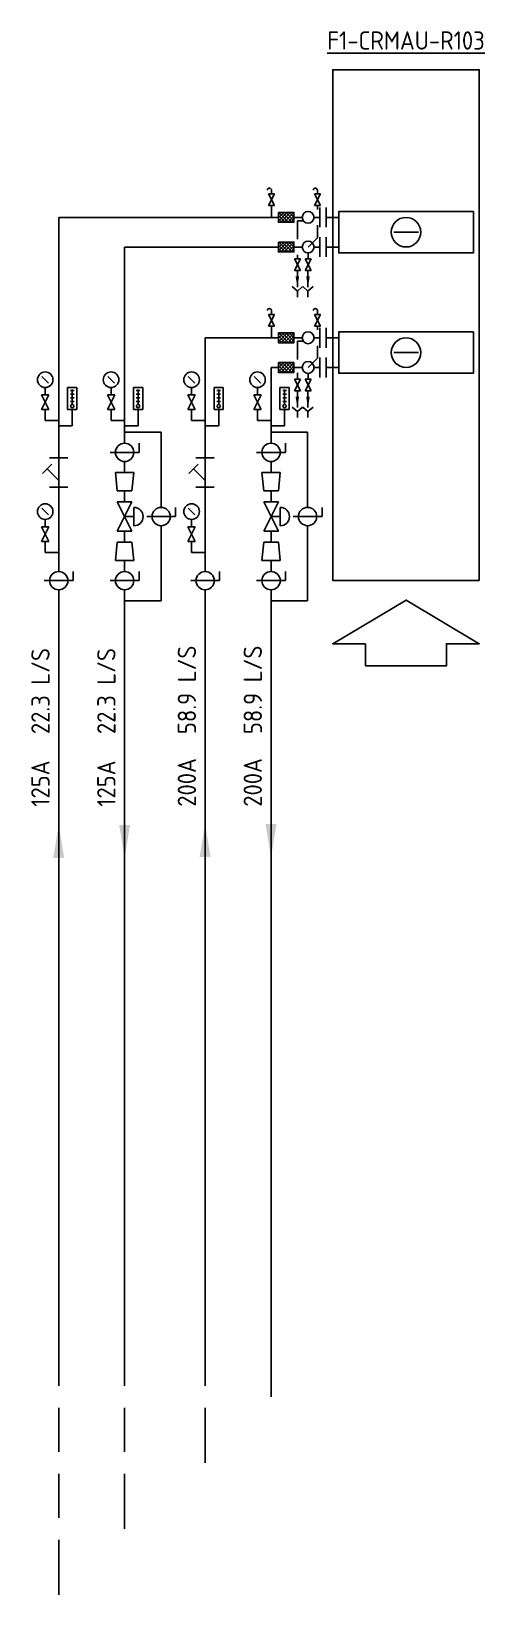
# Model space of a CAD drawing. Extents: x 41012 to 42076, y 83851 to 85507.
# Drawn here: x 41012.5 to 41074.4, y 85161.4 to 85374.8 of the extents above; entities that cross this region are included whole.
import ezdxf
from ezdxf.enums import TextEntityAlignment as Align

# ---------------------------------------------------------------- set-up
doc = ezdxf.new("R2010")
doc.units = 0
doc.header["$LTSCALE"] = 10
for name, color, linetype in [('DETL-TXT', 4, 'Continuous'), ('M-EQ-MAU', 22, 'Continuous'), ('M-EQPM-TXT', 4, 'Continuous'), ('M-PIPE-CHWR13', 94, 'Continuous'), ('M-PIPE-CHWR20', 110, 'Continuous'), ('M-PIPE-CHWS12', 130, 'Continuous'), ('M-PIPE-CHWS5', 160, 'Continuous'), ('M-PIPE-FITTING', 2, 'Continuous')]:
    doc.layers.add(name, color=color, linetype=linetype)
doc.styles.add('AA-TXT', font='isocp.shx', dxfattribs={"bigfont": 'chineset.shx'})

# ---------------------------------------------------------------- blocks, each defined once
blk = doc.blocks.new('DIM3')
blk.add_solid([(40, -6.7), (40, 6.7), (0, 0)])

msp = doc.modelspace()

# ---------------------------------------------------------------- hatches: boundary and pattern name
at = {"layer": 'M-PIPE-FITTING'}
h = msp.add_hatch(dxfattribs=at)
h.set_pattern_fill('ANSI37', color=256, scale=2.66144, style=0)
h.set_pattern_definition([(45, (40912.06754, 85160.6209), (-0.2352403, 0.2352403), []), (135, (40912.06754, 85160.6209), (-0.2352403, -0.2352403), [])])
h.paths.add_polyline_path([(41046.228, 85350.091), (41048.358, 85350.091), (41048.358, 85348.758), (41046.228, 85348.758)])
h = msp.add_hatch(dxfattribs=at)
h.set_pattern_fill('ANSI37', color=256, scale=2.66144, style=0)
h.set_pattern_definition([(45, (40912.06754, 85156.5709), (-0.2352403, 0.2352403), []), (135, (40912.06754, 85156.5709), (-0.2352403, -0.2352403), [])])
h.paths.add_polyline_path([(41046.228, 85346.041), (41048.358, 85346.041), (41048.358, 85344.708), (41046.228, 85344.708)])
h = msp.add_hatch(dxfattribs=at)
h.set_pattern_fill('ANSI37', color=256, scale=2.66144, style=0)
h.set_pattern_definition([(45, (40912.06754, 85144.18128), (-0.2352403, 0.2352403), []), (135, (40912.06754, 85144.18128), (-0.2352403, -0.2352403), [])])
h.paths.add_polyline_path([(41046.228, 85333.652), (41048.358, 85333.652), (41048.358, 85332.318), (41046.228, 85332.318)])
h = msp.add_hatch(dxfattribs=at)
h.set_pattern_fill('ANSI37', color=256, scale=2.66144, style=0)
h.set_pattern_definition([(45, (40912.06754, 85140.13128), (-0.2352403, 0.2352403), []), (135, (40912.06754, 85140.13128), (-0.2352403, -0.2352403), [])])
h.paths.add_polyline_path([(41046.228, 85329.602), (41048.358, 85329.602), (41048.358, 85328.268), (41046.228, 85328.268)])

# ---------------------------------------------------------------- linework, layer by layer
at = {"layer": 'M-EQ-MAU'}
for p, q in [((41052.777, 85348.066), (41052.777, 85350.783)), ((41054.466, 85349.425), (41052.777, 85349.425)), ((41052.777, 85344.016), (41052.777, 85346.733)), ((41061.982, 85347.4), (41065.349, 85347.4)), ((41054.466, 85345.375), (41052.777, 85345.375)), ((41052.777, 85331.626), (41052.777, 85334.344)), ((41054.466, 85332.985), (41052.777, 85332.985)), ((41052.777, 85327.576), (41052.777, 85330.294)), ((41061.982, 85330.96), (41065.349, 85330.96)), ((41054.466, 85328.935), (41052.777, 85328.935))]:
    msp.add_line(p, q, dxfattribs=at)
for points in [[(41073.666, 85299.867), (41073.666, 85369.57), (41053.666, 85369.57), (41053.666, 85299.867)], [(41072.866, 85350.221), (41054.466, 85350.221), (41054.466, 85344.578), (41072.866, 85344.578)], [(41072.866, 85333.781), (41054.466, 85333.781), (41054.466, 85328.139), (41072.866, 85328.139)], [(41058.141, 85291.22), (41058.141, 85288.199), (41069.19, 85288.199), (41069.19, 85291.22), (41073.666, 85291.22), (41063.666, 85297.182), (41053.666, 85291.22)]]:
    msp.add_lwpolyline(points, close=True, dxfattribs=at)
for centre in [(41063.666, 85347.4), (41063.666, 85330.96)]:
    msp.add_circle(centre, 2.02, dxfattribs=at)
at = {"layer": 'M-PIPE-CHWR13'}
for p, q in [((41051.896, 85344.016), (41051.896, 85346.733)), ((41025.228, 85318.59), (41025.228, 85345.375)), ((41046.228, 85345.375), (41025.228, 85345.375)), ((41049.485, 85345.375), (41048.358, 85345.375)), ((41051.896, 85345.375), (41051.101, 85345.375)), ((41025.228, 85320.09), (41030.219, 85320.09)), ((41030.219, 85309.835), (41030.219, 85320.09)), ((41025.228, 85314.59), (41025.228, 85316.09)), ((41025.228, 85310.585), (41025.228, 85312.085)), ((41025.228, 85305.085), (41025.228, 85306.585)), ((41030.219, 85297.081), (41030.219, 85307.335)), ((41025.228, 85301.081), (41025.228, 85302.581)), ((41025.228, 85189.902), (41025.228, 85298.581)), ((41025.228, 85297.081), (41030.219, 85297.081)), ((41025.228, 85180.902), (41025.228, 85186.902)), ((41025.228, 85170.402), (41025.228, 85177.902))]:
    msp.add_line(p, q, dxfattribs=at)
msp.add_circle((41050.293, 85345.375), 0.808, dxfattribs=at)
msp.add_solid([(41025.978, 85266.493), (41025.228, 85261.993), (41024.478, 85266.493)], dxfattribs=at)
at = {"layer": 'M-PIPE-CHWR20'}
for p, q in [((41051.896, 85327.576), (41051.896, 85330.294)), ((41046.228, 85328.935), (41045.228, 85328.935)), ((41045.228, 85318.59), (41045.228, 85328.935)), ((41049.485, 85328.935), (41048.358, 85328.935)), ((41051.896, 85328.935), (41051.101, 85328.935)), ((41045.228, 85320.09), (41050.219, 85320.09)), ((41050.219, 85309.835), (41050.219, 85320.09)), ((41045.228, 85314.59), (41045.228, 85316.09)), ((41045.228, 85310.585), (41045.228, 85312.085)), ((41045.228, 85305.085), (41045.228, 85306.585)), ((41050.219, 85297.081), (41050.219, 85307.335)), ((41045.228, 85301.081), (41045.228, 85302.581)), ((41045.228, 85188.402), (41045.228, 85298.581)), ((41045.228, 85297.081), (41050.219, 85297.081))]:
    msp.add_line(p, q, dxfattribs=at)
msp.add_circle((41050.293, 85328.935), 0.808, dxfattribs=at)
msp.add_solid([(41045.978, 85266.591), (41045.228, 85262.091), (41044.478, 85266.591)], dxfattribs=at)
at = {"layer": 'M-PIPE-CHWS12'}
for p, q in [((41051.896, 85331.626), (41051.896, 85334.344)), ((41036.228, 85316.585), (41036.228, 85332.985)), ((41046.228, 85332.985), (41036.228, 85332.985)), ((41049.485, 85332.985), (41048.358, 85332.985)), ((41051.896, 85332.985), (41051.101, 85332.985)), ((41036.228, 85301.081), (41036.228, 85312.586)), ((41036.228, 85189.902), (41036.228, 85298.581)), ((41036.228, 85179.402), (41036.228, 85186.902))]:
    msp.add_line(p, q, dxfattribs=at)
msp.add_circle((41050.293, 85332.985), 0.808, dxfattribs=at)
msp.add_solid([(41036.978, 85262.091), (41036.228, 85266.591), (41035.478, 85262.091)], dxfattribs=at)
at = {"layer": 'M-PIPE-CHWS5'}
for p, q in [((41051.896, 85348.066), (41051.896, 85350.783)), ((41016.228, 85316.585), (41016.228, 85349.425)), ((41046.228, 85349.425), (41016.228, 85349.425)), ((41049.485, 85349.425), (41048.358, 85349.425)), ((41051.896, 85349.425), (41051.101, 85349.425)), ((41016.228, 85312.586), (41016.228, 85301.081)), ((41016.228, 85298.581), (41016.228, 85189.902)), ((41016.228, 85180.902), (41016.228, 85186.902)), ((41016.228, 85171.902), (41016.228, 85177.902)), ((41016.228, 85161.402), (41016.228, 85168.902))]:
    msp.add_line(p, q, dxfattribs=at)
msp.add_circle((41050.293, 85349.425), 0.808, dxfattribs=at)
msp.add_solid([(41016.978, 85261.993), (41016.228, 85266.493), (41015.478, 85261.993)], dxfattribs=at)
at = {"layer": 'M-PIPE-FITTING'}
for p, q in [((41045.293, 85352.624), (41045.293, 85353.133)), ((41051.565, 85352.624), (41051.565, 85353.133)), ((41044.893, 85351.025), (41045.693, 85352.624)), ((41044.893, 85352.624), (41045.693, 85351.025)), ((41044.893, 85352.624), (41045.693, 85352.624)), ((41045.693, 85351.025), (41044.893, 85351.025)), ((41045.293, 85349.425), (41045.293, 85351.025)), ((41051.166, 85352.624), (41051.965, 85352.624)), ((41051.166, 85351.025), (41051.965, 85352.624)), ((41051.166, 85352.624), (41051.965, 85351.025)), ((41051.965, 85351.025), (41051.166, 85351.025)), ((41051.565, 85350.505), (41051.565, 85351.025)), ((41048.847, 85348.968), (41049.626, 85348.968)), ((41048.847, 85348.968), (41048.847, 85346.455)), ((41050.293, 85345.375), (41051.565, 85346.647)), ((41051.565, 85346.647), (41051.565, 85348.345)), ((41050.293, 85344.567), (41050.293, 85343.775)), ((41048.447, 85343.775), (41049.247, 85342.175)), ((41048.447, 85342.175), (41049.247, 85343.775)), ((41048.447, 85343.775), (41049.247, 85343.775)), ((41049.247, 85342.175), (41048.447, 85342.175)), ((41048.825, 85342.175), (41048.825, 85339.91)), ((41048.847, 85344.295), (41048.847, 85343.775)), ((41049.893, 85343.775), (41050.693, 85342.175)), ((41049.893, 85342.175), (41050.693, 85343.775)), ((41049.893, 85343.775), (41050.693, 85343.775)), ((41050.693, 85342.175), (41049.893, 85342.175)), ((41050.272, 85342.175), (41050.272, 85339.91)), ((41048.136, 85339.97), (41048.825, 85339.346)), ((41049.515, 85339.97), (41048.825, 85339.346)), ((41048.825, 85339.346), (41048.825, 85338.523)), ((41049.582, 85339.97), (41050.272, 85339.346)), ((41050.961, 85339.97), (41050.272, 85339.346)), ((41050.272, 85339.346), (41050.272, 85338.523)), ((41044.893, 85336.185), (41045.693, 85336.185)), ((41044.893, 85336.185), (41045.693, 85334.585)), ((41044.893, 85334.585), (41045.693, 85336.185)), ((41045.293, 85336.185), (41045.293, 85336.693)), ((41051.166, 85336.185), (41051.965, 85336.185)), ((41051.166, 85336.185), (41051.965, 85334.585)), ((41051.166, 85334.585), (41051.965, 85336.185)), ((41051.565, 85336.185), (41051.565, 85336.693)), ((41045.693, 85334.585), (41044.893, 85334.585)), ((41045.293, 85332.985), (41045.293, 85334.585)), ((41051.965, 85334.585), (41051.166, 85334.585)), ((41051.565, 85334.065), (41051.565, 85334.585)), ((41048.847, 85332.528), (41049.626, 85332.528)), ((41048.847, 85332.528), (41048.847, 85330.015)), ((41051.565, 85330.208), (41051.565, 85331.905)), ((41050.293, 85328.935), (41051.565, 85330.208)), ((41014.838, 85326.8), (41013.918, 85327.719)), ((41023.838, 85326.8), (41022.918, 85327.719)), ((41034.838, 85326.8), (41033.918, 85327.719)), ((41043.838, 85326.8), (41042.918, 85327.719)), ((41048.447, 85325.735), (41049.247, 85327.335)), ((41048.447, 85327.335), (41049.247, 85325.735)), ((41048.447, 85327.335), (41049.247, 85327.335)), ((41048.847, 85328.184), (41048.847, 85327.335)), ((41049.893, 85325.735), (41050.693, 85327.335)), ((41049.893, 85327.335), (41050.693, 85325.735)), ((41049.893, 85327.335), (41050.693, 85327.335)), ((41050.293, 85328.127), (41050.293, 85327.335)), ((41014.88, 85325.194), (41013.88, 85325.194)), ((41013.88, 85323.194), (41014.88, 85325.194)), ((41013.88, 85325.194), (41014.88, 85323.194)), ((41014.38, 85326.196), (41014.38, 85325.194)), ((41017.449, 85326.209), (41018.705, 85326.209)), ((41017.449, 85326.209), (41017.449, 85323.194)), ((41017.826, 85325.803), (41018.328, 85325.803)), ((41017.826, 85325.301), (41018.328, 85325.301)), ((41018.077, 85325.948), (41018.077, 85323.877)), ((41018.705, 85326.209), (41018.705, 85323.194)), ((41023.88, 85325.194), (41022.88, 85325.194)), ((41022.88, 85323.194), (41023.88, 85325.194)), ((41022.88, 85325.194), (41023.88, 85323.194)), ((41023.38, 85326.196), (41023.38, 85325.194)), ((41026.449, 85326.209), (41027.705, 85326.209)), ((41026.449, 85326.209), (41026.449, 85323.194)), ((41026.826, 85325.803), (41027.328, 85325.803)), ((41026.826, 85325.301), (41027.328, 85325.301)), ((41027.077, 85325.948), (41027.077, 85323.877)), ((41027.705, 85326.209), (41027.705, 85323.194)), ((41034.88, 85325.194), (41033.88, 85325.194)), ((41033.88, 85323.194), (41034.88, 85325.194)), ((41033.88, 85325.194), (41034.88, 85323.194)), ((41034.38, 85326.196), (41034.38, 85325.194)), ((41037.449, 85326.209), (41038.705, 85326.209)), ((41037.449, 85326.209), (41037.449, 85323.194)), ((41037.826, 85325.803), (41038.328, 85325.803)), ((41037.826, 85325.301), (41038.328, 85325.301)), ((41038.077, 85325.948), (41038.077, 85323.877)), ((41038.705, 85326.209), (41038.705, 85323.194)), ((41043.88, 85325.194), (41042.88, 85325.194)), ((41042.88, 85323.194), (41043.88, 85325.194)), ((41042.88, 85325.194), (41043.88, 85323.194)), ((41043.38, 85326.196), (41043.38, 85325.194)), ((41046.449, 85326.209), (41047.705, 85326.209)), ((41046.449, 85326.209), (41046.449, 85323.194)), ((41046.826, 85325.803), (41047.328, 85325.803)), ((41046.826, 85325.301), (41047.328, 85325.301)), ((41047.077, 85325.948), (41047.077, 85323.877)), ((41047.705, 85326.209), (41047.705, 85323.194)), ((41049.247, 85325.735), (41048.447, 85325.735)), ((41048.825, 85325.735), (41048.825, 85323.47)), ((41050.693, 85325.735), (41049.893, 85325.735)), ((41050.272, 85325.735), (41050.272, 85323.47)), ((41013.88, 85323.194), (41014.88, 85323.194)), ((41014.38, 85323.194), (41014.38, 85321.69)), ((41017.449, 85323.194), (41018.705, 85323.194)), ((41017.826, 85324.798), (41018.328, 85324.798)), ((41017.826, 85324.296), (41018.328, 85324.296)), ((41018.077, 85323.194), (41018.077, 85320.965)), ((41022.88, 85323.194), (41023.88, 85323.194)), ((41023.38, 85323.194), (41023.38, 85321.69)), ((41026.449, 85323.194), (41027.705, 85323.194)), ((41026.826, 85324.798), (41027.328, 85324.798)), ((41026.826, 85324.296), (41027.328, 85324.296)), ((41027.077, 85323.194), (41027.077, 85320.965)), ((41033.88, 85323.194), (41034.88, 85323.194)), ((41034.38, 85323.194), (41034.38, 85321.69)), ((41037.449, 85323.194), (41038.705, 85323.194)), ((41037.826, 85324.798), (41038.328, 85324.798)), ((41037.826, 85324.296), (41038.328, 85324.296)), ((41038.077, 85323.194), (41038.077, 85320.965)), ((41042.88, 85323.194), (41043.88, 85323.194)), ((41043.38, 85323.194), (41043.38, 85321.69)), ((41046.449, 85323.194), (41047.705, 85323.194)), ((41046.826, 85324.798), (41047.328, 85324.798)), ((41046.826, 85324.296), (41047.328, 85324.296)), ((41047.077, 85323.194), (41047.077, 85320.965)), ((41048.136, 85323.53), (41048.825, 85322.906)), ((41049.515, 85323.53), (41048.825, 85322.906)), ((41049.582, 85323.53), (41050.272, 85322.906)), ((41050.961, 85323.53), (41050.272, 85322.906)), ((41014.38, 85321.69), (41016.228, 85321.69)), ((41018.077, 85320.965), (41016.228, 85320.965)), ((41023.38, 85321.69), (41025.228, 85321.69)), ((41027.077, 85320.965), (41025.228, 85320.965)), ((41034.38, 85321.69), (41036.228, 85321.69)), ((41038.077, 85320.965), (41036.228, 85320.965)), ((41043.38, 85321.69), (41045.228, 85321.69)), ((41047.077, 85320.965), (41045.228, 85320.965)), ((41048.825, 85322.906), (41048.825, 85322.084)), ((41050.272, 85322.906), (41050.272, 85322.084)), ((41014.976, 85316.585), (41017.451, 85316.585)), ((41016.228, 85312.586), (41016.228, 85316.585)), ((41034.976, 85316.585), (41037.451, 85316.585)), ((41036.228, 85312.586), (41036.228, 85316.585)), ((41043.253, 85317.34), (41047.204, 85317.34)), ((41047.204, 85317.34), (41047.204, 85318.593)), ((41014.009, 85314.45), (41015.275, 85315.717)), ((41016.228, 85313.497), (41014.642, 85315.083)), ((41024.227, 85312.085), (41023.976, 85314.59)), ((41026.481, 85314.59), (41023.976, 85314.59)), ((41026.23, 85312.085), (41026.481, 85314.59)), ((41034.009, 85314.45), (41035.275, 85315.717)), ((41036.228, 85313.497), (41034.642, 85315.083)), ((41046.481, 85314.59), (41043.976, 85314.59)), ((41044.227, 85312.085), (41043.976, 85314.59)), ((41046.23, 85312.085), (41046.481, 85314.59)), ((41014.976, 85312.586), (41017.451, 85312.586)), ((41034.976, 85312.586), (41037.451, 85312.586)), ((41024.227, 85312.085), (41026.23, 85312.085)), ((41024.228, 85310.585), (41026.228, 85310.585)), ((41024.228, 85306.585), (41026.228, 85310.585)), ((41026.228, 85306.585), (41024.228, 85310.585)), ((41044.227, 85312.085), (41046.23, 85312.085)), ((41046.228, 85306.585), (41044.228, 85310.585)), ((41044.228, 85306.585), (41046.228, 85310.585)), ((41044.228, 85310.585), (41046.228, 85310.585)), ((41014.838, 85308.8), (41013.918, 85309.719)), ((41014.38, 85308.196), (41014.38, 85307.194)), ((41025.228, 85308.585), (41026.491, 85308.585)), ((41026.491, 85309.835), (41026.491, 85307.318)), ((41028.243, 85308.585), (41032.194, 85308.585)), ((41032.194, 85308.585), (41032.194, 85309.839)), ((41034.838, 85308.8), (41033.918, 85309.719)), ((41034.38, 85308.196), (41034.38, 85307.194)), ((41045.228, 85308.585), (41046.491, 85308.585)), ((41046.491, 85309.835), (41046.491, 85307.318)), ((41048.243, 85308.585), (41052.194, 85308.585)), ((41052.194, 85308.585), (41052.194, 85309.839)), ((41014.88, 85307.194), (41013.88, 85307.194)), ((41013.88, 85305.194), (41014.88, 85307.194)), ((41013.88, 85307.194), (41014.88, 85305.194)), ((41024.228, 85306.585), (41026.228, 85306.585)), ((41034.88, 85307.194), (41033.88, 85307.194)), ((41033.88, 85305.194), (41034.88, 85307.194)), ((41033.88, 85307.194), (41034.88, 85305.194)), ((41044.228, 85306.585), (41046.228, 85306.585)), ((41013.88, 85305.194), (41014.88, 85305.194)), ((41014.38, 85305.194), (41014.38, 85303.69)), ((41024.227, 85305.085), (41023.976, 85302.581)), ((41024.227, 85305.085), (41026.23, 85305.085)), ((41026.23, 85305.085), (41026.481, 85302.581)), ((41033.88, 85305.194), (41034.88, 85305.194)), ((41034.38, 85305.194), (41034.38, 85303.69)), ((41044.227, 85305.085), (41043.976, 85302.581)), ((41044.227, 85305.085), (41046.23, 85305.085)), ((41046.23, 85305.085), (41046.481, 85302.581)), ((41014.38, 85303.69), (41016.228, 85303.69)), ((41026.481, 85302.581), (41023.976, 85302.581)), ((41034.38, 85303.69), (41036.228, 85303.69)), ((41046.481, 85302.581), (41043.976, 85302.581)), ((41014.253, 85299.831), (41018.204, 85299.831)), ((41018.204, 85299.831), (41018.204, 85301.084)), ((41023.253, 85299.831), (41027.204, 85299.831)), ((41027.204, 85299.831), (41027.204, 85301.084)), ((41034.253, 85299.831), (41038.204, 85299.831)), ((41038.204, 85299.831), (41038.204, 85301.084)), ((41043.253, 85299.831), (41047.204, 85299.831)), ((41047.204, 85299.831), (41047.204, 85301.084))]:
    msp.add_line(p, q, dxfattribs=at)
at = {"layer": 'M-PIPE-FITTING', "linetype": 'ByBlock'}
for p, q in [((41023.253, 85317.34), (41027.204, 85317.34)), ((41027.204, 85317.34), (41027.204, 85318.593))]:
    msp.add_line(p, q, dxfattribs=at)
at = {"layer": 'M-PIPE-FITTING'}
for points in [[(41046.228, 85350.091), (41048.358, 85350.091), (41048.358, 85348.758), (41046.228, 85348.758)], [(41046.228, 85346.041), (41048.358, 85346.041), (41048.358, 85344.708), (41046.228, 85344.708)], [(41046.228, 85333.652), (41048.358, 85333.652), (41048.358, 85332.318), (41046.228, 85332.318)], [(41046.228, 85329.602), (41048.358, 85329.602), (41048.358, 85328.268), (41046.228, 85328.268)]]:
    msp.add_lwpolyline(points, close=True, dxfattribs=at)
for centre, radius in [((41014.38, 85327.258), 1.062), ((41023.38, 85327.258), 1.062), ((41034.38, 85327.258), 1.062), ((41043.38, 85327.258), 1.062), ((41018.077, 85323.654), 0.223), ((41027.077, 85323.654), 0.223), ((41038.077, 85323.654), 0.223), ((41047.077, 85323.654), 0.223), ((41045.228, 85317.34), 1.25), ((41014.38, 85309.258), 1.062), ((41034.38, 85309.258), 1.062), ((41030.219, 85308.585), 1.25), ((41050.219, 85308.585), 1.25), ((41016.228, 85299.831), 1.25), ((41025.228, 85299.831), 1.25), ((41036.228, 85299.831), 1.25), ((41045.228, 85299.831), 1.25)]:
    msp.add_circle(centre, radius, dxfattribs=at)
at = {"layer": 'M-PIPE-FITTING', "linetype": 'ByBlock'}
msp.add_circle((41025.228, 85317.34), 1.25, dxfattribs=at)
at = {"layer": 'M-PIPE-FITTING'}
for centre, radius, start, end in [((41045.009, 85353.133), 0.284, 360, 180), ((41051.282, 85353.133), 0.284, 360, 180), ((41045.009, 85336.693), 0.284, 360, 180), ((41051.282, 85336.693), 0.284, 360, 180), ((41026.491, 85308.577), 1.259, 270, 90), ((41046.491, 85308.577), 1.259, 270, 90)]:
    msp.add_arc(centre, radius, start, end, dxfattribs=at)

# ---------------------------------------------------------------- block references
at = {"layer": 'M-PIPE-FITTING', "xscale": -0.03681818181814833, "yscale": 0.03681818181814833, "zscale": 0.03681818181818144, "rotation": 270.0000000015922}
for p in [(41048.825, 85339.91), (41050.272, 85339.91), (41048.825, 85323.47), (41050.272, 85323.47)]:
    msp.add_blockref('DIM3', p, dxfattribs=at)

# ---------------------------------------------------------------- texts
at = {"layer": 'DETL-TXT', "style": 'AA-TXT'}
for s, p in [('22.3 L/S', (41014.984, 85278.883)), ('22.3 L/S', (41023.984, 85278.883)), ('58.9 L/S', (41034.984, 85278.883)), ('58.9 L/S', (41043.984, 85278.883)), ('125A', (41014.978, 85268.968)), ('125A', (41023.978, 85268.968)), ('200A', (41034.978, 85268.968)), ('200A', (41043.978, 85268.968))]:
    msp.add_text(s, height=2.5, rotation=90, dxfattribs=at).set_placement(p)
at = {"layer": 'M-EQPM-TXT', "style": 'AA-TXT'}
msp.add_text('%%UF1-CRMAU-R103', height=2.5, dxfattribs=at).set_placement((41063.666, 85373.57), align=Align.MIDDLE)

doc.saveas('drawing.dxf')
